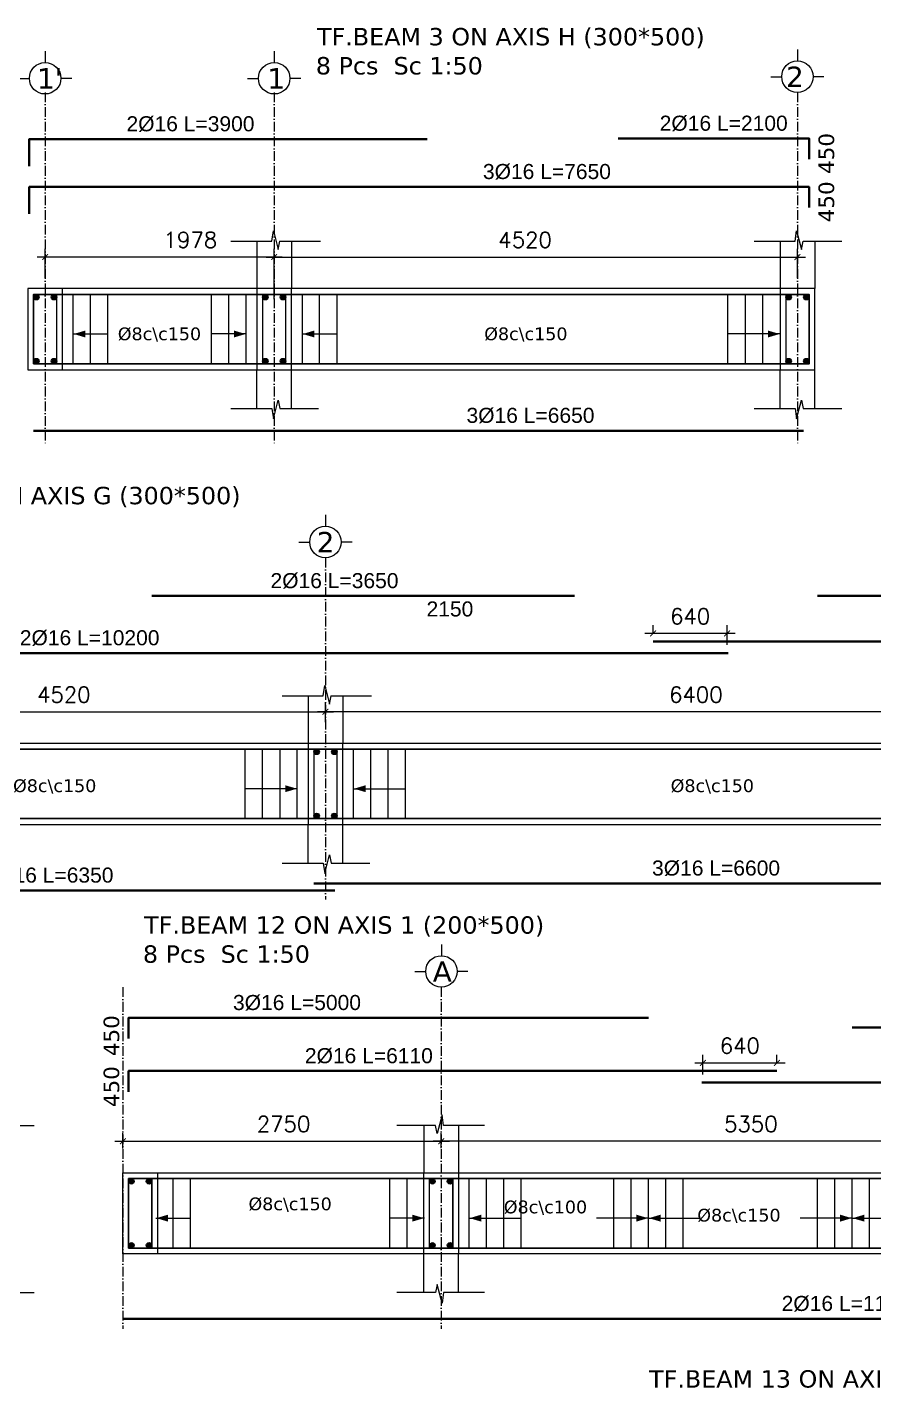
# Model space of a CAD drawing. Header units: inches. Extents: x -17020 to 43805, y -10194 to 123061.
# Drawn here: x 41528 to 42259, y 113816 to 114993 of the extents above; entities that cross this region are included whole.
import ezdxf

# ---------------------------------------------------------------- set-up
doc = ezdxf.new("R2010")
doc.units = ezdxf.units.IN
doc.header["$LTSCALE"] = 0.7
doc.header["$MEASUREMENT"] = 0
doc.linetypes.add('ACAD_ISO10W100', pattern=[18, 12, -3, 0, -3])
doc.layers.get('0').update_dxf_attribs({"lineweight": 13})
doc.layers.get('Defpoints').update_dxf_attribs({"lineweight": 5})
for name, color, linetype, lineweight in [('axis', 254, 'ACAD_ISO10W100', 9), ('BEAM FRAME', 5, 'Continuous', 18), ('COLUMN', 4, 'Continuous', 20), ('elevline', 30, 'Continuous', 20), ('FRAME 070', 5, 'Continuous', 60), ('hatch', 9, 'Continuous', 9), ('renforcment', 141, 'Continuous', 40), ('tex', 3, 'Continuous', 25), ('TEXT', 3, 'Continuous', 25), ('top rein. extension', 50, 'Continuous', 20), ('top renforcment', 7, 'Continuous', 40)]:
    doc.layers.add(name, color=color, linetype=linetype, lineweight=lineweight)
doc.styles.add('100', font='romans.shx', dxfattribs={"height": 13.5})
doc.styles.add('romanc', font='verdana.ttf', dxfattribs={"height": 250})
doc.styles.get("Standard").update_dxf_attribs({"font": 'arial.ttf', "height": 13})
doc.dimstyles.new('100', dxfattribs={"dimtxt": 13.5, "dimasz": 5, "dimexe": 7, "dimexo": 7, "dimgap": 8, "dimtad": 1, "dimdec": 0, "dimlfac": 10, "dimzin": 4, "dimdsep": 46, "dimtxsty": '100', "dimblk": 'ARCHTICK', "dimcen": 0.09, "dimdle": 7, "dimclrd": 1, "dimclre": 8, "dimclrt": 2, "dimadec": 0, "dimazin": 1, "dimtfac": 1, "dimtdec": 0, "dimtix": 1, "dimtofl": 0, "dimtmove": 0, "dimatfit": 3, "dimldrblk": 'ARCHTICK', "dimfxl": 0.18, "dimtolj": 1, "dimtzin": 0, "dimlwd": -1, "dimlwe": -1, "dimarcsym": 0})
doc.dimstyles.get("Standard").update_dxf_attribs({"dimtxt": 13, "dimasz": 5, "dimexe": 0.18, "dimexo": 0.0625, "dimgap": 6, "dimtad": 1, "dimdec": 0, "dimlfac": 10, "dimzin": 0, "dimdsep": 46, "dimtxsty": 'Standard', "dimblk": 'ARCHTICK', "dimcen": 0.09, "dimse1": 1, "dimse2": 1, "dimclrd": 1, "dimclre": 7, "dimclrt": 3, "dimadec": 0, "dimazin": 0, "dimtfac": 1, "dimtdec": 0, "dimtix": 1, "dimtofl": 0, "dimtmove": 0, "dimatfit": 3, "dimldrblk": 'ARCHTICK', "dimfxl": 1, "dimtolj": 1, "dimtzin": 0, "dimarcsym": 0})

# ---------------------------------------------------------------- blocks, each defined once
blk = doc.blocks.new('*D17')
at = {"layer": 'Defpoints', "color": 0, "transparency": 16777216}
for p in [(41113.7, 114452.8, -218.4), (41113.7, 114452.8), (42133.7, 114452.8, -167.8)]:
    blk.add_point(p, dxfattribs=at)
at = {"layer": 'TEXT', "color": 3, "transparency": 16777216, "insert": (41582, 114465.8), "char_height": 13, "attachment_point": 5}
blk.add_mtext('\\A1;2%%C16 L=10200', dxfattribs=at)
blk = doc.blocks.new('_ArchTick')
at = {"color": 0, "linetype": 'ByBlock', "lineweight": 0, "const_width": 0.15}
blk.add_lwpolyline([(-0.5, -0.5), (0.5, 0.5)], dxfattribs=at)
blk = doc.blocks.new('*D19')
at = {"layer": 'Defpoints', "color": 0, "transparency": 16777216}
for p in [(42068.7, 114462.8, -157.8), (42068.7, 114462.8), (43103.7, 114462.8, -218.5)]:
    blk.add_point(p, dxfattribs=at)
at = {"layer": 'TEXT', "color": 3, "transparency": 16777216, "insert": (42687, 114475.8), "char_height": 13, "attachment_point": 5}
blk.add_mtext('\\A1;2%%C16 L=10350', dxfattribs=at)
blk = doc.blocks.new('*D31')
at = {"color": 1, "transparency": 16777216}
blk.add_line((42139.7, 114469.8), (42061.7, 114469.8), dxfattribs=at)
at = {"color": 8, "transparency": 16777216}
for p, q in [((42068.7, 114469.8), (42068.7, 114476.8)), ((42132.7, 114459.8), (42132.7, 114476.8))]:
    blk.add_line(p, q, dxfattribs=at)
at = {"layer": 'Defpoints', "color": 0, "transparency": 16777216}
for p in [(42068.7, 114469.8), (42068.7, 114462.8), (42132.7, 114452.8)]:
    blk.add_point(p, dxfattribs=at)
at = {"color": 1, "transparency": 16777216, "xscale": 5, "yscale": 5, "zscale": 5, "rotation": 180}
blk.add_blockref('_ArchTick', (42068.7, 114469.8), dxfattribs=at)
at = {"color": 1, "transparency": 16777216, "xscale": 5, "yscale": 5, "zscale": 5}
blk.add_blockref('_ArchTick', (42132.7, 114469.8), dxfattribs=at)
at = {"color": 2, "transparency": 16777216, "insert": (42100.7, 114484.5), "char_height": 13.5, "attachment_point": 5, "style": '100'}
blk.add_mtext('\\A1;640', dxfattribs=at)
blk = doc.blocks.new('*D20')
at = {"color": 1, "transparency": 16777216}
blk.add_line((42432.7, 114402.2), (41778.7, 114402.2), dxfattribs=at)
at = {"color": 8, "transparency": 16777216}
for p, q in [((41785.7, 114393.3), (41785.7, 114409.2)), ((42425.7, 114395.6), (42425.7, 114409.2))]:
    blk.add_line(p, q, dxfattribs=at)
at = {"layer": 'Defpoints', "color": 0, "transparency": 16777216}
for p in [(41785.7, 114402.2), (42425.7, 114388.6), (41785.7, 114386.3)]:
    blk.add_point(p, dxfattribs=at)
at = {"color": 1, "transparency": 16777216, "xscale": 5, "yscale": 5, "zscale": 5, "rotation": 180}
blk.add_blockref('_ArchTick', (41785.7, 114402.2), dxfattribs=at)
at = {"color": 1, "transparency": 16777216, "xscale": 5, "yscale": 5, "zscale": 5}
blk.add_blockref('_ArchTick', (42425.7, 114402.2), dxfattribs=at)
at = {"color": 2, "transparency": 16777216, "insert": (42105.7, 114416.9), "char_height": 13.5, "attachment_point": 5, "style": '100'}
blk.add_mtext('\\A1;6400', dxfattribs=at)
blk = doc.blocks.new('*D21')
at = {"color": 1, "transparency": 16777216}
blk.add_line((41326.7, 114402.2), (41792.7, 114402.2), dxfattribs=at)
at = {"color": 8, "transparency": 16777216}
for p, q in [((41333.7, 114381), (41333.7, 114409.2)), ((41785.7, 114393.3), (41785.7, 114409.2))]:
    blk.add_line(p, q, dxfattribs=at)
at = {"layer": 'Defpoints', "color": 0, "transparency": 16777216}
for p in [(41785.7, 114402.2), (41785.7, 114386.3), (41333.7, 114374)]:
    blk.add_point(p, dxfattribs=at)
at = {"color": 1, "transparency": 16777216, "xscale": 5, "yscale": 5, "zscale": 5, "rotation": 180}
blk.add_blockref('_ArchTick', (41333.7, 114402.2), dxfattribs=at)
at = {"color": 1, "transparency": 16777216, "xscale": 5, "yscale": 5, "zscale": 5}
blk.add_blockref('_ArchTick', (41785.7, 114402.2), dxfattribs=at)
at = {"color": 2, "transparency": 16777216, "insert": (41559.7, 114416.9), "char_height": 13.5, "attachment_point": 5, "style": '100'}
blk.add_mtext('\\A1;4520', dxfattribs=at)
blk = doc.blocks.new('*D23')
at = {"layer": 'Defpoints', "color": 0, "transparency": 16777216}
for p in [(42210.7, 114502.1, -203.1), (42210.7, 114502.1), (42575.7, 114502.1, -189.9)]:
    blk.add_point(p, dxfattribs=at)
at = {"layer": 'TEXT', "color": 3, "transparency": 16777216, "insert": (42388.2, 114515.1), "char_height": 13, "attachment_point": 5}
blk.add_mtext('\\A1;2%%C16 L=3650', dxfattribs=at)
blk = doc.blocks.new('*D26')
at = {"layer": 'Defpoints', "color": 0, "transparency": 16777216}
for p in [(41158.7, 114247.9, -13652.7), (41793.7, 114247.9, -37100.9), (41793.7, 114247.9)]:
    blk.add_point(p, dxfattribs=at)
at = {"layer": 'TEXT', "color": 3, "transparency": 16777216, "insert": (41547.3, 114260.9), "char_height": 13, "attachment_point": 5}
blk.add_mtext('\\A1;3%%C16 L=6350', dxfattribs=at)
blk = doc.blocks.new('*D27')
at = {"layer": 'Defpoints', "color": 0, "transparency": 16777216}
for p in [(41775.7, 114254, -13652.7), (42435.7, 114254, -37100.9), (42435.7, 114254)]:
    blk.add_point(p, dxfattribs=at)
at = {"layer": 'TEXT', "color": 3, "transparency": 16777216, "insert": (42123.1, 114267), "char_height": 13, "attachment_point": 5}
blk.add_mtext('\\A1;3%%C16 L=6600', dxfattribs=at)
blk = doc.blocks.new('*D47')
at = {"color": 8, "transparency": 16777216}
for p, q in [((41741.4, 114758.2), (41741.4, 114801.7)), ((42193.4, 114776.5), (42193.4, 114801.7))]:
    blk.add_line(p, q, dxfattribs=at)
at = {"color": 1, "transparency": 16777216}
blk.add_line((41734.4, 114794.7), (42200.4, 114794.7), dxfattribs=at)
at = {"layer": 'Defpoints', "color": 0, "transparency": 16777216}
for p in [(42193.4, 114794.7), (42193.4, 114769.5), (41741.4, 114751.2)]:
    blk.add_point(p, dxfattribs=at)
at = {"color": 1, "transparency": 16777216, "xscale": 5, "yscale": 5, "zscale": 5, "rotation": 180}
blk.add_blockref('_ArchTick', (41741.4, 114794.7), dxfattribs=at)
at = {"color": 1, "transparency": 16777216, "xscale": 5, "yscale": 5, "zscale": 5}
blk.add_blockref('_ArchTick', (42193.4, 114794.7), dxfattribs=at)
at = {"color": 2, "transparency": 16777216, "insert": (41958.1, 114809.5), "char_height": 13.5, "attachment_point": 5, "style": '100'}
blk.add_mtext('\\A1;4520', dxfattribs=at)
blk = doc.blocks.new('*D48')
at = {"layer": 'Defpoints', "color": 0, "transparency": 16777216}
for p in [(41533.6, 114644.8, -13652.7), (42198.6, 114644.8, -37318.8), (42198.6, 114644.8)]:
    blk.add_point(p, dxfattribs=at)
at = {"layer": 'TEXT', "color": 3, "transparency": 16777216, "insert": (41962.8, 114657.8), "char_height": 13, "attachment_point": 5}
blk.add_mtext('\\A1;3%%C16 L=6650', dxfattribs=at)
blk = doc.blocks.new('*D49')
at = {"layer": 'Defpoints', "color": 0, "transparency": 16777216}
for p in [(41483.6, 114855.3, 264.3), (41483.6, 114855.3), (42248.6, 114855.3, -440.4)]:
    blk.add_point(p, dxfattribs=at)
at = {"layer": 'TEXT', "color": 3, "transparency": 16777216, "insert": (41977, 114868.3), "char_height": 13, "attachment_point": 5}
blk.add_mtext('\\A1;3%%C16 L=7650', dxfattribs=at)
blk = doc.blocks.new('*D50')
at = {"color": 8, "transparency": 16777216}
for p, q in [((41543.6, 114776.5), (41543.6, 114801.7)), ((41741.4, 114758.2), (41741.4, 114801.7))]:
    blk.add_line(p, q, dxfattribs=at)
at = {"color": 1, "transparency": 16777216}
blk.add_line((41748.4, 114794.7), (41536.6, 114794.7), dxfattribs=at)
at = {"layer": 'Defpoints', "color": 0, "transparency": 16777216}
for p in [(41543.6, 114794.7), (41543.6, 114769.5), (41741.4, 114751.2)]:
    blk.add_point(p, dxfattribs=at)
at = {"color": 1, "transparency": 16777216, "xscale": 5, "yscale": 5, "zscale": 5, "rotation": 180}
blk.add_blockref('_ArchTick', (41543.6, 114794.7), dxfattribs=at)
at = {"color": 1, "transparency": 16777216, "xscale": 5, "yscale": 5, "zscale": 5}
blk.add_blockref('_ArchTick', (41741.4, 114794.7), dxfattribs=at)
at = {"color": 2, "transparency": 16777216, "insert": (41669, 114809.5), "char_height": 13.5, "attachment_point": 5, "style": '100'}
blk.add_mtext('\\A1;1978', dxfattribs=at)
blk = doc.blocks.new('*D51')
at = {"layer": 'Defpoints', "color": 0, "transparency": 16777216}
for p in [(41483.6, 114896.5, 264.3), (41483.6, 114896.5), (41873.6, 114896.5, 136.2)]:
    blk.add_point(p, dxfattribs=at)
at = {"layer": 'TEXT', "color": 3, "transparency": 16777216, "insert": (41669.1, 114909.5), "char_height": 13, "attachment_point": 5}
blk.add_mtext('\\A1;2%%C16 L=3900', dxfattribs=at)
blk = doc.blocks.new('*D52')
at = {"layer": 'Defpoints', "color": 0, "transparency": 16777216}
for p in [(42038.4, 114897, -290.9), (42038.4, 114897), (42248.4, 114897, -440.4)]:
    blk.add_point(p, dxfattribs=at)
at = {"layer": 'TEXT', "color": 3, "transparency": 16777216, "insert": (42129.7, 114910), "char_height": 13, "attachment_point": 5}
blk.add_mtext('\\A1;2%%C16 L=2100', dxfattribs=at)
blk = doc.blocks.new('*D84')
at = {"layer": 'Defpoints', "color": 0, "transparency": 16777216}
for p in [(41635.7, 114502.1, -203.1), (41635.7, 114502.1), (42000.7, 114502.1, -189.9)]:
    blk.add_point(p, dxfattribs=at)
at = {"layer": 'TEXT', "color": 3, "transparency": 16777216, "insert": (41793.5, 114515.1), "char_height": 13, "attachment_point": 5}
blk.add_mtext('\\A1;2%%C16 L=3650', dxfattribs=at)
blk = doc.blocks.new('*D85')
at = {"layer": 'Defpoints', "color": 0, "transparency": 16777216}
for p in [(41785.7, 114500.6), (42000.7, 114500.6), (42000.7, 114478.2)]:
    blk.add_point(p, dxfattribs=at)
at = {"layer": 'TEXT', "color": 3, "transparency": 16777216, "insert": (41893.2, 114490.8), "char_height": 13, "attachment_point": 5}
blk.add_mtext('\\A1;2150', dxfattribs=at)
blk = doc.blocks.new('*D137')
at = {"layer": 'Defpoints', "color": 0, "transparency": 16777216}
for p in [(40686.7, 114092, -157.8), (40686.7, 114092), (41556.7, 114092, -436.4)]:
    blk.add_point(p, dxfattribs=at)
at = {"layer": 'TEXT', "color": 3, "transparency": 16777216, "insert": (41304.5, 114105), "char_height": 13, "attachment_point": 5}
blk.add_mtext('\\A1;2%%C20 L=8700', dxfattribs=at)
blk = doc.blocks.new('*D143')
at = {"layer": 'Defpoints', "color": 0, "transparency": 16777216}
for p in [(41345.7, 114133.9, -209.5), (41555.7, 114133.9, -436.3), (41555.7, 114133.9)]:
    blk.add_point(p, dxfattribs=at)
at = {"layer": 'TEXT', "color": 3, "transparency": 16777216, "insert": (41436, 114146.9), "char_height": 13, "attachment_point": 5}
blk.add_mtext('\\A1;2%%C20 L=2100', dxfattribs=at)
blk = doc.blocks.new('*D196')
at = {"layer": 'Defpoints', "color": 0, "transparency": 16777216}
for p in [(42110.7, 114082, -167.8), (43210.7, 114082, -0.5), (43210.7, 114082)]:
    blk.add_point(p, dxfattribs=at)
at = {"layer": 'TEXT', "color": 3, "transparency": 16777216, "insert": (42662, 114095), "char_height": 13, "attachment_point": 5}
blk.add_mtext('\\A1;2%%C16 L=11000', dxfattribs=at)
blk = doc.blocks.new('*D197')
at = {"color": 8, "transparency": 16777216}
for p, q in [((41885.7, 114025.4), (41885.7, 114038.4)), ((42420.7, 114025.1), (42420.7, 114038.4))]:
    blk.add_line(p, q, dxfattribs=at)
at = {"color": 1, "transparency": 16777216}
blk.add_line((42427.7, 114031.4), (41878.7, 114031.4), dxfattribs=at)
at = {"layer": 'Defpoints', "color": 0, "transparency": 16777216}
for p in [(41885.7, 114031.4), (41885.7, 114018.4), (42420.7, 114018.1)]:
    blk.add_point(p, dxfattribs=at)
at = {"color": 1, "transparency": 16777216, "xscale": 5, "yscale": 5, "zscale": 5, "rotation": 180}
blk.add_blockref('_ArchTick', (41885.7, 114031.4), dxfattribs=at)
at = {"color": 1, "transparency": 16777216, "xscale": 5, "yscale": 5, "zscale": 5}
blk.add_blockref('_ArchTick', (42420.7, 114031.4), dxfattribs=at)
at = {"color": 2, "transparency": 16777216, "insert": (42153.2, 114046.2), "char_height": 13.5, "attachment_point": 5, "style": '100'}
blk.add_mtext('\\A1;5350', dxfattribs=at)
blk = doc.blocks.new('*D198')
at = {"layer": 'Defpoints', "color": 0, "transparency": 16777216}
for p in [(41564.7, 114092, -218.5), (42175.7, 114092, -157.8), (42175.7, 114092)]:
    blk.add_point(p, dxfattribs=at)
at = {"layer": 'TEXT', "color": 3, "transparency": 16777216, "insert": (41823.2, 114105), "char_height": 13, "attachment_point": 5}
blk.add_mtext('\\A1;2%%C16 L=6110', dxfattribs=at)
blk = doc.blocks.new('*D204')
at = {"color": 8, "transparency": 16777216}
for p, q in [((42111.7, 114089), (42111.7, 114106)), ((42175.7, 114099), (42175.7, 114106))]:
    blk.add_line(p, q, dxfattribs=at)
at = {"color": 1, "transparency": 16777216}
blk.add_line((42104.7, 114099), (42182.7, 114099), dxfattribs=at)
at = {"layer": 'Defpoints', "color": 0, "transparency": 16777216}
for p in [(42175.7, 114099), (42111.7, 114082), (42175.7, 114092)]:
    blk.add_point(p, dxfattribs=at)
at = {"color": 1, "transparency": 16777216, "xscale": 5, "yscale": 5, "zscale": 5, "rotation": 180}
blk.add_blockref('_ArchTick', (42111.7, 114099), dxfattribs=at)
at = {"color": 1, "transparency": 16777216, "xscale": 5, "yscale": 5, "zscale": 5}
blk.add_blockref('_ArchTick', (42175.7, 114099), dxfattribs=at)
at = {"color": 2, "transparency": 16777216, "insert": (42143.7, 114113.8), "char_height": 13.5, "attachment_point": 5, "style": '100'}
blk.add_mtext('\\A1;640', dxfattribs=at)
blk = doc.blocks.new('*D202')
at = {"color": 8, "transparency": 16777216}
for p, q in [((41610.7, 114025.1), (41610.7, 114038.4)), ((41885.7, 114025.3), (41885.7, 114038.4))]:
    blk.add_line(p, q, dxfattribs=at)
at = {"color": 1, "transparency": 16777216}
blk.add_line((41603.7, 114031.4), (41892.7, 114031.4), dxfattribs=at)
at = {"layer": 'Defpoints', "color": 0, "transparency": 16777216}
for p in [(41885.7, 114031.4), (41610.7, 114018.1), (41885.7, 114018.3)]:
    blk.add_point(p, dxfattribs=at)
at = {"color": 1, "transparency": 16777216, "xscale": 5, "yscale": 5, "zscale": 5, "rotation": 180}
blk.add_blockref('_ArchTick', (41610.7, 114031.4), dxfattribs=at)
at = {"color": 1, "transparency": 16777216, "xscale": 5, "yscale": 5, "zscale": 5}
blk.add_blockref('_ArchTick', (41885.7, 114031.4), dxfattribs=at)
at = {"color": 2, "transparency": 16777216, "insert": (41749.5, 114046.2), "char_height": 13.5, "attachment_point": 5, "style": '100'}
blk.add_mtext('\\A1;2750', dxfattribs=at)
blk = doc.blocks.new('*D203')
at = {"layer": 'Defpoints', "color": 0, "transparency": 16777216}
for p in [(41610.7, 113878.1, -37100.9), (41610.7, 113878.1), (42803.7, 113878.1, -13652.7)]:
    blk.add_point(p, dxfattribs=at)
at = {"layer": 'TEXT', "color": 3, "transparency": 16777216, "insert": (42240.1, 113891.1), "char_height": 13, "attachment_point": 5}
blk.add_mtext('\\A1;2%%C16 L=11930', dxfattribs=at)
blk = doc.blocks.new('*D216')
at = {"layer": 'Defpoints', "color": 0, "transparency": 16777216}
for p in [(41564.7, 114137.9, -218.5), (42064.7, 114137.9, -157.8), (42064.7, 114137.9)]:
    blk.add_point(p, dxfattribs=at)
at = {"layer": 'TEXT', "color": 3, "transparency": 16777216, "insert": (41761.1, 114150.9), "char_height": 13, "attachment_point": 5}
blk.add_mtext('\\A1;3%%C16 L=5000', dxfattribs=at)
blk = doc.blocks.new('*D217')
at = {"layer": 'Defpoints', "color": 0, "transparency": 16777216}
for p in [(42240.7, 114129.6, -203.1), (42240.7, 114129.6), (42545.7, 114129.6, -189.9)]:
    blk.add_point(p, dxfattribs=at)
at = {"layer": 'TEXT', "color": 3, "transparency": 16777216, "insert": (42393.2, 114142.6), "char_height": 13, "attachment_point": 5}
blk.add_mtext('\\A1;2%%C16 L=3050', dxfattribs=at)

msp = doc.modelspace()

# ---------------------------------------------------------------- hatches: boundary and pattern name
at = {"layer": 'elevline'}
for points in [[(41538.31, 114760.05, 1), (41533.55, 114760.05, 1)], [(41548.8, 114760.05, -1), (41553.55, 114760.05, -1)], [(41736.16, 114760.05, 1), (41731.4, 114760.05, 1)], [(41746.65, 114760.05, -1), (41751.4, 114760.05, -1)], [(42188.16, 114760.05, 1), (42183.4, 114760.05, 1)], [(42198.65, 114760.05, -1), (42203.4, 114760.05, -1)], [(41538.31, 114704.81, -1), (41533.55, 114704.81, -1)], [(41548.8, 114704.81, 1), (41553.55, 114704.81, 1)], [(41736.16, 114704.81, -1), (41731.4, 114704.81, -1)], [(41746.65, 114704.81, 1), (41751.4, 114704.81, 1)], [(42188.16, 114704.81, -1), (42183.4, 114704.81, -1)], [(42198.65, 114704.81, 1), (42203.4, 114704.81, 1)], [(41780.45, 114367.5, 1), (41775.69, 114367.5, 1)], [(41790.94, 114367.5, -1), (41795.69, 114367.5, -1)], [(41780.45, 114312.26, -1), (41775.69, 114312.26, -1)], [(41790.94, 114312.26, 1), (41795.69, 114312.26, 1)], [(41620.45, 113996.76, 1), (41615.69, 113996.76, 1)], [(41630.94, 113996.76, -1), (41635.69, 113996.76, -1)], [(41880.45, 113996.76, 1), (41875.69, 113996.76, 1)], [(41890.93, 113996.76, -1), (41895.69, 113996.76, -1)], [(41620.45, 113941.52, -1), (41615.69, 113941.52, -1)], [(41630.94, 113941.52, 1), (41635.69, 113941.52, 1)], [(41880.45, 113941.52, -1), (41875.69, 113941.52, -1)], [(41890.93, 113941.52, 1), (41895.69, 113941.52, 1)]]:
    msp.add_hatch(color=256, dxfattribs=at).paths.add_polyline_path(points)

# ---------------------------------------------------------------- linework, layer by layer
at = {"layer": 'axis'}
for p, q in [((41543.55, 114936.83), (41543.55, 114632.69)), ((41543.55, 114936.83), (41543.55, 114632.69)), ((41741.4, 114936.83), (41741.4, 114632.69)), ((42193.4, 114936.83), (42193.4, 114632.69)), ((41785.69, 114535.07), (41785.69, 114240.14)), ((41785.69, 114535.07), (41785.69, 114240.14)), ((41610.69, 114164.33), (41610.69, 113869.4)), ((41885.69, 114164.33), (41885.69, 113869.4))]:
    msp.add_line(p, q, dxfattribs=at)
at = {"layer": 'BEAM FRAME', "elevation": 217.91}
for points in [[(41528.55, 114697.43), (42208.4, 114697.43), (42208.4, 114767.43), (41528.55, 114767.43)], [(41158.69, 114304.88), (43057.69, 114304.88), (43057.69, 114374.88), (41158.69, 114374.88)], [(43185.69, 113934.14), (41610.69, 113934.14), (41610.69, 114004.14), (43185.69, 114004.14)]]:
    msp.add_lwpolyline(points, close=True, dxfattribs=at)
at = {"layer": 'COLUMN', "lineweight": 20}
for p, q in [((41726.4, 114808.36, 217.91), (41726.4, 114767.43, 217.91)), ((41756.4, 114808.36, 217.91), (41756.4, 114767.43, 217.91)), ((42178.4, 114808.36, 217.91), (42178.4, 114767.43, 217.91)), ((42208.4, 114808.36, 217.91), (42208.4, 114767.43, 217.91)), ((41726.4, 114664, 217.91), (41726.4, 114697.43, 217.91)), ((41756.4, 114664, 217.91), (41756.4, 114697.43, 217.91)), ((42178.4, 114664, 217.91), (42178.4, 114697.43, 217.91)), ((42208.4, 114664, 217.91), (42208.4, 114697.43, 217.91)), ((41770.69, 114415.81, 217.91), (41770.69, 114374.88, 217.91)), ((41800.69, 114415.81, 217.91), (41800.69, 114374.88, 217.91)), ((41770.69, 114271.45, 217.91), (41770.69, 114304.88, 217.91)), ((41800.69, 114271.45, 217.91), (41800.69, 114304.88, 217.91)), ((41870.69, 114045.07, 217.91), (41870.69, 114004.14, 217.91)), ((41900.69, 114045.07, 217.91), (41900.69, 114004.14, 217.91)), ((41870.69, 113900.71, 217.91), (41870.69, 113934.14, 217.91)), ((41900.69, 113900.71, 217.91), (41900.69, 113934.14, 217.91))]:
    msp.add_line(p, q, dxfattribs=at)
at = {"layer": 'elevline'}
for p, q in [((41567.87, 114702.43), (41567.87, 114762.43)), ((41582.83, 114702.43), (41582.83, 114762.43)), ((41597.83, 114702.43), (41597.83, 114762.43)), ((41687.13, 114702.43), (41687.13, 114762.43)), ((41702.13, 114702.43), (41702.13, 114762.43)), ((41717.09, 114702.43), (41717.09, 114762.43)), ((41765.72, 114702.43), (41765.72, 114762.43)), ((41780.68, 114702.43), (41780.68, 114762.43)), ((41795.68, 114702.43), (41795.68, 114762.43)), ((42133.4, 114702.43), (42133.4, 114762.43)), ((42148.4, 114702.43), (42148.4, 114762.43)), ((42163.4, 114702.43), (42163.4, 114762.43)), ((41716.42, 114309.88), (41716.42, 114369.88)), ((41731.42, 114309.88), (41731.42, 114369.88)), ((41746.42, 114309.88), (41746.42, 114369.88)), ((41761.38, 114309.88), (41761.38, 114369.88)), ((41810, 114309.88), (41810, 114369.88)), ((41824.96, 114309.88), (41824.96, 114369.88)), ((41839.96, 114309.88), (41839.96, 114369.88)), ((41854.96, 114309.88), (41854.96, 114369.88)), ((41635.73, 113939.14), (41635.73, 113999.14)), ((41654.19, 113939.14), (41654.19, 113999.14)), ((41669.19, 113939.14), (41669.19, 113999.14)), ((41841.2, 113939.14), (41841.2, 113999.14)), ((41856.2, 113939.14), (41856.2, 113999.14)), ((41895.73, 113939.14), (41895.73, 113999.14)), ((41909.8, 113939.14), (41909.8, 113999.14)), ((41924.76, 113939.14), (41924.76, 113999.14)), ((41939.76, 113939.14), (41939.76, 113999.14)), ((41954.76, 113939.14), (41954.76, 113999.14)), ((42034.73, 113939.14), (42034.73, 113999.14)), ((42049.73, 113939.14), (42049.73, 113999.14)), ((42064.69, 113939.14), (42064.69, 113999.14)), ((42079.65, 113939.14), (42079.65, 113999.14)), ((42094.65, 113939.14), (42094.65, 113999.14)), ((42210.73, 113939.14), (42210.73, 113999.14)), ((42225.73, 113939.14), (42225.73, 113999.14)), ((42240.69, 113939.14), (42240.69, 113999.14)), ((42255.65, 113939.14), (42255.65, 113999.14))]:
    msp.add_line(p, q, dxfattribs=at)
for centre in [(41535.93, 114760.05), (41551.18, 114760.05), (41733.78, 114760.05), (41749.03, 114760.05), (42185.78, 114760.05), (42201.03, 114760.05), (41535.93, 114704.81), (41551.18, 114704.81), (41733.78, 114704.81), (41749.03, 114704.81), (42185.78, 114704.81), (42201.03, 114704.81), (41778.07, 114367.5), (41793.31, 114367.5), (41778.07, 114312.26), (41793.31, 114312.26), (41618.07, 113996.76), (41633.31, 113996.76), (41878.07, 113996.76), (41893.31, 113996.76), (41618.07, 113941.52), (41633.31, 113941.52), (41878.07, 113941.52), (41893.31, 113941.52)]:
    msp.add_circle(centre, 2.38, dxfattribs=at)
at = {"layer": 'FRAME 070', "lineweight": 20}
for p, q in [((41739.37, 114808.36, 217.91), (41740.72, 114817.36, 217.91)), ((41740.72, 114817.36, 217.91), (41744.9, 114801.28, 217.91)), ((42191.37, 114808.36, 217.91), (42192.72, 114817.36, 217.91)), ((42192.72, 114817.36, 217.91), (42196.9, 114801.28, 217.91)), ((41704.01, 114808.36, 217.91), (41739.37, 114808.36, 217.91)), ((41744.9, 114801.28, 217.91), (41746.41, 114808.36, 217.91)), ((41745.93, 114808.36, 217.91), (41781.29, 114808.36, 217.91)), ((42156.01, 114808.36, 217.91), (42191.37, 114808.36, 217.91)), ((42196.9, 114801.28, 217.91), (42198.41, 114808.36, 217.91)), ((42198.41, 114808.36, 217.91), (42231.8, 114808.36, 217.91)), ((41740.72, 114655, 217.91), (41744.9, 114671.08, 217.91)), ((41744.9, 114671.08, 217.91), (41746.41, 114664, 217.91)), ((42192.72, 114655, 217.91), (42196.9, 114671.08, 217.91)), ((42196.9, 114671.08, 217.91), (42198.41, 114664, 217.91)), ((41704.01, 114664, 217.91), (41739.37, 114664, 217.91)), ((41739.37, 114664, 217.91), (41740.72, 114655, 217.91)), ((41746.41, 114664, 217.91), (41779.8, 114664, 217.91)), ((42156.01, 114664, 217.91), (42191.37, 114664, 217.91)), ((42191.37, 114664, 217.91), (42192.72, 114655, 217.91)), ((42198.41, 114664, 217.91), (42231.8, 114664, 217.91)), ((41783.66, 114415.81, 217.91), (41785.01, 114424.81, 217.91)), ((41785.01, 114424.81, 217.91), (41789.19, 114408.73, 217.91)), ((41748.3, 114415.81, 217.91), (41783.66, 114415.81, 217.91)), ((41789.19, 114408.73, 217.91), (41790.7, 114415.81, 217.91)), ((41790.22, 114415.81, 217.91), (41825.58, 114415.81, 217.91)), ((41748.3, 114271.45, 217.91), (41783.66, 114271.45, 217.91)), ((41783.66, 114271.45, 217.91), (41785.01, 114262.45, 217.91)), ((41785.01, 114262.45, 217.91), (41789.19, 114278.53, 217.91)), ((41789.19, 114278.53, 217.91), (41790.7, 114271.45, 217.91)), ((41790.7, 114271.45, 217.91), (41824.09, 114271.45, 217.91)), ((41886.37, 114054.07, 217.91), (41882.19, 114037.99, 217.91)), ((41887.72, 114045.07, 217.91), (41886.37, 114054.07, 217.91)), ((41500.7, 114045.07), (41534.09, 114045.07)), ((41880.68, 114045.07, 217.91), (41847.29, 114045.07, 217.91)), ((41882.19, 114037.99, 217.91), (41880.68, 114045.07, 217.91)), ((41923.08, 114045.07, 217.91), (41887.72, 114045.07, 217.91)), ((41882.19, 113907.79, 217.91), (41880.68, 113900.71, 217.91)), ((41886.37, 113891.71, 217.91), (41882.19, 113907.79, 217.91)), ((41500.7, 113900.71), (41534.09, 113900.71)), ((41880.68, 113900.71, 217.91), (41847.29, 113900.71, 217.91)), ((41887.72, 113900.71, 217.91), (41886.37, 113891.71, 217.91)), ((41923.08, 113900.71, 217.91), (41887.72, 113900.71, 217.91))]:
    msp.add_line(p, q, dxfattribs=at)
at = {"layer": 'FRAME 070', "lineweight": 15}
for points in [[(41528.55, 114697.43), (41558.55, 114697.43), (41558.55, 114767.43), (41528.55, 114767.43)], [(41726.4, 114697.43), (41756.4, 114697.43), (41756.4, 114767.43), (41726.4, 114767.43)], [(42178.4, 114697.43), (42208.4, 114697.43), (42208.4, 114767.43), (42178.4, 114767.43)], [(41770.69, 114304.88), (41800.69, 114304.88), (41800.69, 114374.88), (41770.69, 114374.88)], [(41640.69, 113934.14), (41610.69, 113934.14), (41610.69, 114004.14), (41640.69, 114004.14)], [(41900.69, 113934.14), (41870.69, 113934.14), (41870.69, 114004.14), (41900.69, 114004.14)]]:
    msp.add_lwpolyline(points, close=True, dxfattribs=at)
at = {"layer": 'hatch'}
for p, q in [((41543.55, 114972.44), (41543.55, 114962.7)), ((41741.4, 114972.44), (41741.4, 114962.7)), ((42193.4, 114973.8), (42193.4, 114964.07)), ((41520.63, 114948.96), (41530.37, 114948.96)), ((41566.48, 114948.96), (41556.74, 114948.96)), ((41718.48, 114948.96), (41728.22, 114948.96)), ((41764.33, 114948.96), (41754.59, 114948.96)), ((42170.48, 114950.32), (42180.22, 114950.32)), ((42216.33, 114950.32), (42206.59, 114950.32)), ((41785.69, 114572.05), (41785.69, 114562.31)), ((41762.77, 114548.57), (41772.5, 114548.57)), ((41808.62, 114548.57), (41798.88, 114548.57)), ((41885.89, 114201.31), (41885.89, 114191.57)), ((41862.97, 114177.83), (41872.7, 114177.83)), ((41908.81, 114177.83), (41899.08, 114177.83))]:
    msp.add_line(p, q, dxfattribs=at)
for centre in [(42193.4, 114950.45), (41543.55, 114949.08), (41741.4, 114949.08), (41785.69, 114548.69), (41885.89, 114177.95)]:
    msp.add_circle(centre, 13.62, dxfattribs=at)
at = {"layer": 'renforcment', "lineweight": -2, "elevation": 217.91}
for points in [[(41533.55, 114702.43), (42203.4, 114702.43), (42203.4, 114762.43), (41533.55, 114762.43)], [(41163.69, 114309.88), (43052.69, 114309.88), (43052.69, 114369.88), (41163.69, 114369.88)], [(43180.69, 113939.14), (41615.69, 113939.14), (41615.69, 113999.14), (43180.69, 113999.14)]]:
    msp.add_lwpolyline(points, close=True, dxfattribs=at)
at = {"layer": 'top rein. extension'}
for p, q in [((41567.87, 114728.27), (41597.83, 114728.27)), ((41717.09, 114728.27), (41687.13, 114728.27)), ((41765.72, 114728.27), (41795.68, 114728.27)), ((42178.36, 114728.27), (42133.4, 114728.27)), ((41761.38, 114335.72), (41716.42, 114335.72)), ((41810, 114335.72), (41854.96, 114335.72)), ((41639.23, 113964.98), (41669.19, 113964.98)), ((41871.16, 113964.98), (41841.2, 113964.98)), ((41909.8, 113964.98), (41954.76, 113964.98)), ((42064.69, 113964.98), (42019.73, 113964.98)), ((42064.69, 113964.98), (42109.65, 113964.98)), ((42240.69, 113964.98), (42195.73, 113964.98)), ((42240.69, 113964.98), (42285.65, 113964.98))]:
    msp.add_line(p, q, dxfattribs=at)
for points in [[(41578.34, 114731.27), (41568.21, 114728.27), (41578.34, 114725.27)], [(41706.62, 114731.27), (41716.74, 114728.27), (41706.62, 114725.27)], [(41776.19, 114731.27), (41766.06, 114728.27), (41776.19, 114725.27)], [(42167.89, 114731.27), (42178.02, 114728.27), (42167.89, 114725.27)], [(41750.91, 114338.72), (41761.03, 114335.72), (41750.91, 114332.72)], [(41820.48, 114338.72), (41810.35, 114335.72), (41820.48, 114332.72)], [(41649.71, 113967.98), (41639.58, 113964.98), (41649.71, 113961.98)], [(41860.68, 113967.98), (41870.81, 113964.98), (41860.68, 113961.98)], [(41920.28, 113967.98), (41910.15, 113964.98), (41920.28, 113961.98)], [(42054.22, 113967.98), (42064.34, 113964.98), (42054.22, 113961.98)], [(42075.16, 113967.98), (42065.04, 113964.98), (42075.16, 113961.98)], [(42230.22, 113967.98), (42240.34, 113964.98), (42230.22, 113961.98)], [(42251.16, 113967.98), (42241.04, 113964.98), (42251.16, 113961.98)]]:
    msp.add_solid(points, dxfattribs=at)
at = {"layer": 'top renforcment'}
for p, q in [((42198.6, 114644.77, -217.91), (41533.55, 114644.77)), ((41793.69, 114247.86), (41158.69, 114247.86)), ((42435.69, 114254), (41775.69, 114254)), ((41610.69, 113878.15), (42803.69, 113878.15))]:
    msp.add_line(p, q, dxfattribs=at)
for points in [[(41529.85, 114873.25), (41529.85, 114896.53), (41873.55, 114896.53)], [(42038.4, 114897.04), (42203.4, 114897.04), (42203.4, 114879.15)], [(41529.85, 114832.03), (41529.85, 114855.3), (42203.4, 114855.3), (42203.4, 114837.41)], [(41635.69, 114502.14), (42000.69, 114502.14)], [(42210.69, 114502.14), (42575.69, 114502.14)], [(42068.66, 114462.75), (43052.69, 114462.75), (43052.69, 114444.86)], [(41163.69, 114432.48), (41163.69, 114452.75), (42133.66, 114452.75)], [(42064.69, 114137.93), (41615.69, 114137.93), (41615.69, 114120.04)], [(42240.69, 114129.57), (42545.69, 114129.57)], [(42175.72, 114092.02), (41615.69, 114092.02), (41615.69, 114074.13)], [(43180.69, 114061.74), (43180.69, 114082.02), (42110.72, 114082.02)]]:
    msp.add_lwpolyline(points, dxfattribs=at)
at = {"layer": 'top renforcment', "lineweight": 15}
for points in [[(41533.55, 114702.43), (41553.55, 114702.43), (41553.55, 114762.43), (41533.55, 114762.43)], [(41731.4, 114702.43), (41751.4, 114702.43), (41751.4, 114762.43), (41731.4, 114762.43)], [(42183.4, 114702.43), (42203.4, 114702.43), (42203.4, 114762.43), (42183.4, 114762.43)], [(41775.69, 114309.88), (41795.69, 114309.88), (41795.69, 114369.88), (41775.69, 114369.88)], [(41635.69, 113939.14), (41615.69, 113939.14), (41615.69, 113999.14), (41635.69, 113999.14)], [(41895.69, 113939.14), (41875.69, 113939.14), (41875.69, 113999.14), (41895.69, 113999.14)]]:
    msp.add_lwpolyline(points, close=True, dxfattribs=at)

# ---------------------------------------------------------------- texts
at = {"layer": 'tex', "style": 'romanc'}
for s, p in [('%%C8c\\c150', (41606.3, 114722.9, -33436.19)), ('%%C8c\\c150', (41922.82, 114722.9, -33436.19)), ('%%C8c\\c150', (41515.83, 114332.81, -33436.19)), ('%%C8c\\c150', (42083.88, 114332.81, -33436.19)), ('%%C8c\\c150', (41719.19, 113971.79, -33436.19)), ('%%C8c\\c100', (41939.76, 113969.14)), ('%%C8c\\c150', (42106.88, 113962.07, -33436.19))]:
    msp.add_text(s, height=11, dxfattribs=at).set_placement(p)
at = {"layer": 'TEXT', "style": 'romanc'}
for s, height, p in [('TF.BEAM 3 ON AXIS H (300*500)', 15, (41778.37, 114977.45)), ('8 Pcs  Sc 1:50 ', 15, (41777.35, 114952.35)), ("1'", 17.6, (41536.53, 114940.16)), ('1', 17.6, (41735.48, 114940.16)), ('2', 17.6, (42183.52, 114941.52)), ('TF.BEAM 6 ON AXIS G (300*500)', 15, (41376.94, 114581.3)), ('2', 17.6, (41778.09, 114539.77)), ('TF.BEAM 12 ON AXIS 1 (200*500)', 15, (41629.02, 114210.56)), ('8 Pcs  Sc 1:50 ', 15, (41628, 114185.47)), ('A', 17.6, (41878.36, 114169.03)), ('TF.BEAM 13 ON AXIS 1 (200*500)', 15, (42065.21, 113818.71))]:
    msp.add_text(s, height=height, dxfattribs=at).set_placement(p)
for p in [(42225.08, 114866.44, -73392.95), (42225.08, 114824.71, -73392.95), (41607.52, 114104.84, -73175.05), (41607.52, 114060.84, -73175.05)]:
    msp.add_text('450', height=13.5, rotation=90, dxfattribs=at).set_placement(p)

# ---------------------------------------------------------------- dimensions: what is measured, and where the dimension line sits
for base, p1, p2, picture, middle in [((41543.5546, 114794.7264), (41741.4041, 114751.1682), (41543.5546, 114769.5249), '*D50', (41669.0153, 114794.7264)), ((41785.69, 114402.18), (42425.69, 114388.58), (41785.69, 114386.27), '*D20', (42105.69, 114402.18)), ((41885.69, 114031.44), (42420.69, 114018.09), (41885.69, 114018.44), '*D197', (42153.19, 114031.44))]:
    dim = msp.add_linear_dim(base=base, p1=p1, p2=p2, angle=180, dimstyle='100')
    dim.commit()
    dim.dimension.update_dxf_attribs({"geometry": picture, "text_midpoint": middle, "dimtype": 160})
for base, p1, p2, picture, middle in [((42193.4, 114794.73), (41741.4, 114751.17), (42193.4, 114769.52), '*D47', (41958.06, 114794.73)), ((41785.69, 114402.18), (41333.69, 114373.98), (41785.69, 114386.27), '*D21', (41559.69, 114402.18)), ((41885.69, 114031.44), (41610.69, 114018.12), (41885.69, 114018.33), '*D202', (41749.49, 114031.44))]:
    dim = msp.add_linear_dim(base=base, p1=p1, p2=p2, dimstyle='100')
    dim.commit()
    dim.dimension.update_dxf_attribs({"geometry": picture, "text_midpoint": middle, "dimtype": 160})
dim = msp.add_linear_dim(base=(42068.66, 114469.75), p1=(42132.66, 114452.75), p2=(42068.66, 114462.75), dimstyle='100')
dim.commit()
dim.dimension.update_dxf_attribs({"geometry": '*D31', "text_midpoint": (42100.66, 114484.5)})
dim = msp.add_linear_dim(base=(42175.72, 114099.02), p1=(42111.72, 114082.02), p2=(42175.72, 114092.02), angle=180, dimstyle='100')
dim.commit()
dim.dimension.update_dxf_attribs({"geometry": '*D204', "text_midpoint": (42143.72, 114113.77)})
at = {"layer": 'TEXT'}
for base, p1, p2, angle, text, picture, middle in [((41483.55, 114896.53), (41873.55, 114896.53, 136.17), (41483.55, 114896.53, 264.29), 180, '2%%C16 L=<>', '*D51', (41669.14, 114896.53)), ((42038.4, 114897.04), (42248.4, 114897.04, -440.37), (42038.4, 114897.04, -290.89), 180, '2%%C16 L=<>', '*D52', (42129.67, 114897.04)), ((41483.5546, 114855.3042), (42248.6041, 114855.3042, -440.3669), (41483.5546, 114855.3042, 264.294), 180, '3%%C16 L=<>', '*D49', (41976.9518, 114855.3042)), ((42198.6034, 114644.7749, 12366.9612), (41533.5546, 114644.7749, -1285.7206), (42198.6034, 114644.7749, -24951.8283), 0, '3%%C16 L=<>', '*D48', (41962.8047, 114644.7749, 12366.9612)), ((41635.69, 114502.14), (42000.69, 114502.14, -189.88), (41635.69, 114502.14, -203.15), 180, '2%%C16 L=<>', '*D84', (41793.47, 114502.14)), ((42210.69, 114502.14), (42575.69, 114502.14, -189.88), (42210.69, 114502.14, -203.15), 180, '2%%C16 L=<>', '*D23', (42388.17, 114502.14)), ((42068.66, 114462.75), (43103.69, 114462.75, -218.54), (42068.66, 114462.75, -157.78), 180, '2%%C16 L=<>', '*D19', (42687.05, 114462.75)), ((41113.69, 114452.75), (42133.66, 114452.75, -167.76), (41113.69, 114452.75, -218.39), 180, '2%%C16 L=<>', '*D17', (41581.95, 114452.75)), ((42435.69, 114254, 12366.96), (41775.69, 114254, -1285.72), (42435.69, 114254, -24733.92), 0, '3%%C16 L=<>', '*D27', (42123.08, 114254, 12366.96)), ((41793.69, 114247.86, 12366.96), (41158.69, 114247.86, -1285.72), (41793.69, 114247.86, -24733.92), 0, '3%%C16 L=<>', '*D26', (41547.27, 114247.86, 12366.96)), ((41555.69, 114133.92, -217.91), (41345.69, 114133.92, -427.45), (41555.69, 114133.92, -654.2), 0, '2%%C20 L=<>', '*D143', (41436.02, 114133.92, -217.91)), ((42064.69, 114137.93), (41564.69, 114137.93, -218.54), (42064.69, 114137.93, -157.78), 0, '3%%C16 L=<>', '*D216', (41761.06, 114137.93)), ((42240.69, 114129.57), (42545.69, 114129.57, -189.88), (42240.69, 114129.57, -203.15), 180, '2%%C16 L=<>', '*D217', (42393.17, 114129.57)), ((40686.66, 114092.02, -217.91), (41556.69, 114092.02, -654.35), (40686.66, 114092.02, -375.69), 180, '2%%C20 L=<>', '*D137', (41304.48, 114092.02, -217.91)), ((42175.72, 114092.02), (41564.69, 114092.02, -218.54), (42175.72, 114092.02, -157.78), 0, '2%%C16 L=<>', '*D198', (41823.24, 114092.02)), ((43210.69, 114082.02), (42110.72, 114082.02, -167.76), (43210.69, 114082.02, -0.48), 0, '2%%C16 L=<>', '*D196', (42662.03, 114082.02)), ((41610.69, 113878.15, 12366.96), (42803.69, 113878.15, -1285.72), (41610.69, 113878.15, -24733.92), 180, '2%%C16 L=<>', '*D203', (42240.1, 113878.15, 12366.96))]:
    dim = msp.add_linear_dim(base=base, p1=p1, p2=p2, angle=angle, text=text, dimstyle='Standard', override={"dimsd1": 1, "dimsd2": 1, "dimfxl": 0.1, "dimfxlon": 1}, dxfattribs=at)
    dim.commit()
    dim.dimension.update_dxf_attribs({"geometry": picture, "text_midpoint": middle, "dimtype": 161})
dim = msp.add_linear_dim(base=(42000.69, 114478.18), p1=(41785.69, 114500.57), p2=(42000.69, 114500.57), dimstyle='Standard', override={"dimsd1": 1, "dimsd2": 1, "dimfxl": 0.1, "dimfxlon": 1}, dxfattribs=at)
dim.commit()
dim.dimension.update_dxf_attribs({"geometry": '*D85', "text_midpoint": (41893.19, 114490.82)})

doc.saveas('drawing.dxf')
